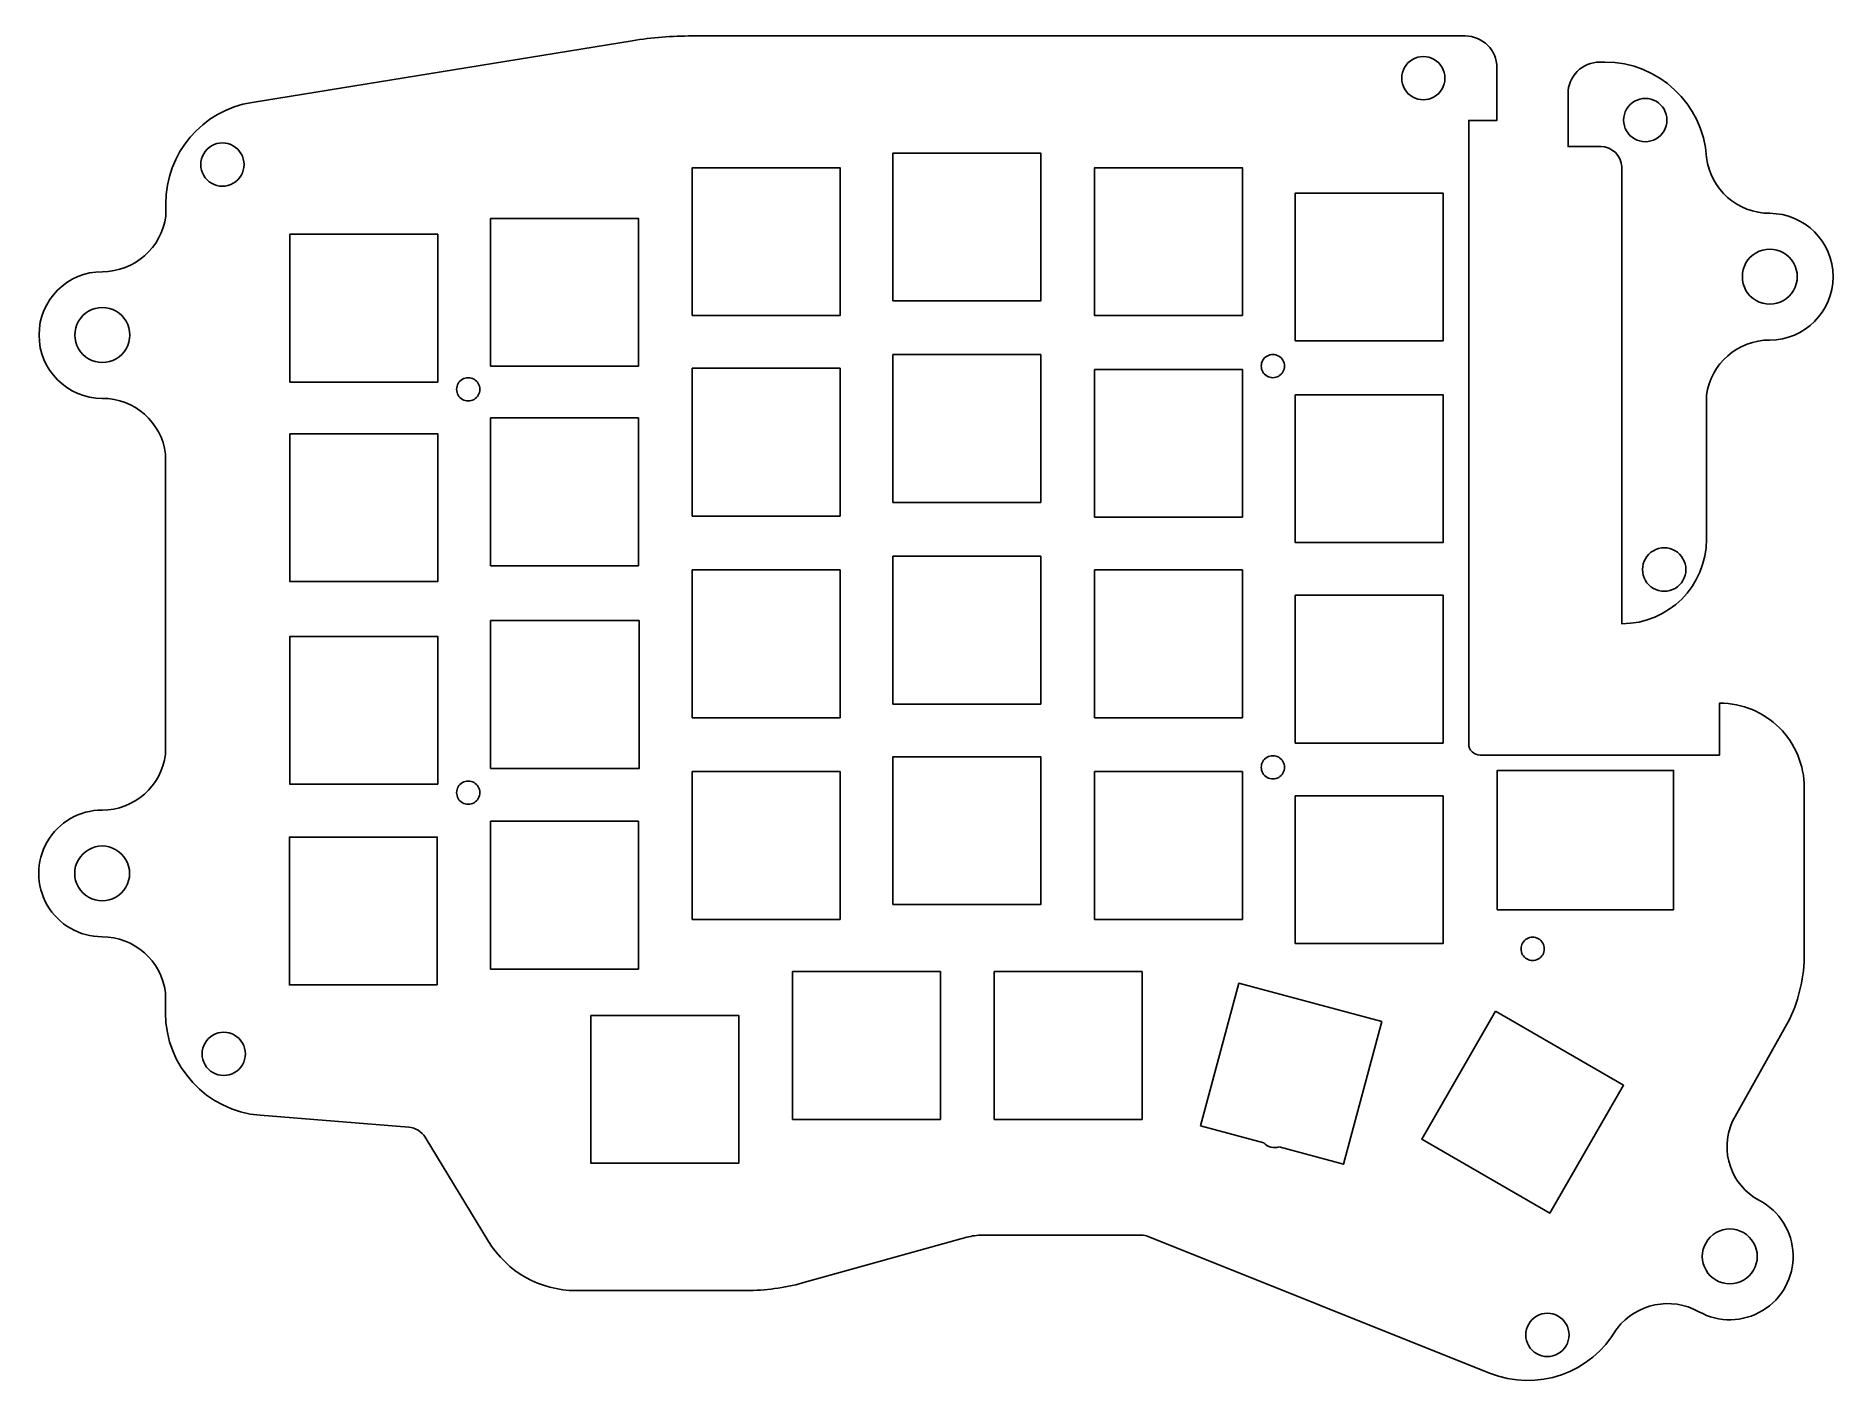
# Model space of a CAD drawing. Extents: x 5 to 175, y 4 to 132.
import ezdxf

# ---------------------------------------------------------------- set-up
doc = ezdxf.new("R2010")
doc.units = 0
doc.layers.add('Ebene_1', color=7, linetype='CONTINUOUS')

msp = doc.modelspace()

# ---------------------------------------------------------------- linework, layer by layer
at = {"layer": 'Ebene_1', "color": 5}
for points in [[(25.328604, 126.192222), (61.328168, 132.028025)], [(67.008212, 132.485434), (140.215306, 132.485434)], [(143.215293, 129.485437), (143.215293, 124.485523), (140.546516, 124.485523), (140.546516, 123.485524), (140.546506, 122.248626), (140.546506, 65.438593)], [(152.952183, 130.007253), (153.449983, 130.007253)], [(153.050033, 122.00732), (149.952226, 122.00732), (149.952196, 127.007234)], [(155.059731, 76.807255), (155.035031, 76.807255), (155.045231, 120.079215)], [(17.156133, 115.426073), (17.156663, 116.591831)], [(163.059693, 98.4559), (163.059693, 84.807259)], [(17.138293, 64.442734), (17.148393, 92.881135)], [(141.621815, 64.363285), (162.140334, 64.363285), (164.294452, 64.362765), (164.295452, 69.28545), (164.322352, 69.28545)], [(172.322344, 61.285458), (172.322344, 45.531294)], [(122.586324, 27.244622), (128.683808, 25.610314), (132.305844, 39.13325), (118.782898, 42.757827), (115.160862, 29.23489)], [(17.129733, 39.960039), (17.130523, 41.864597)], [(170.950145, 39.3912), (165.504391, 29.62404)], [(40.171969, 29.11544), (26.087563, 30.248539)], [(115.160862, 29.23489), (121.128296, 27.635412)], [(47.726721, 18.296261), (41.719858, 28.161981)], [(109.548368, 18.894691), (94.492134, 18.894691)], [(142.517764, 5.830344), (110.189347, 18.771151)], [(93.022035, 18.694321), (77.466201, 14.373125)], [(72.122537, 13.644606), (56.001563, 13.644606)], [(154.595002, 10.05765), (154.566202, 10.00605)]]:
    msp.add_lwpolyline(points, dxfattribs=at)
for points in [[(138.298358, 128.485438)], [(159.315547, 124.516307)], [(86.014382, 107.393141), (100.012307, 107.393141), (100.012307, 121.393607), (86.014382, 121.393607)], [(24.573465, 120.302078)], [(67.012662, 106.003762), (81.013128, 106.003762), (81.013128, 120.004228), (67.012662, 120.004228)], [(119.113088, 106.003722), (119.113088, 120.004188), (105.112622, 120.004188), (105.112622, 106.003722)], [(124.114343, 103.603425), (138.112268, 103.603425), (138.112268, 117.60389), (124.114343, 117.60389)], [(47.914421, 101.203167), (61.912347, 101.203167), (61.912347, 115.203633), (47.914421, 115.203633)], [(28.912701, 99.702029), (42.913166, 99.702029), (42.913166, 113.702494), (28.912701, 113.702494)], [(171.657534, 109.682264)], [(13.752576, 104.155734)], [(86.014382, 102.302986), (86.014382, 88.302519), (100.012307, 88.302519), (100.012307, 102.302986)], [(67.012662, 87.00204), (81.013128, 87.00204), (81.013128, 101.002507), (67.012662, 101.002507)], [(105.112632, 100.903447), (105.112632, 86.902981), (119.113098, 86.902981), (119.113098, 100.903447)], [(123.099944, 101.210997)], [(46.900012, 99.010999)], [(124.114353, 98.50315), (124.114353, 84.502683), (138.112268, 84.502683), (138.112268, 98.50315)], [(61.912347, 82.303045), (61.912347, 96.303511), (47.914421, 96.303511), (47.914421, 82.303045)], [(28.912701, 94.802373), (28.912701, 80.804447), (42.913166, 80.804447), (42.913166, 94.802373)], [(67.012662, 67.903801), (81.013128, 67.903801), (81.013128, 81.904266), (67.012662, 81.904266)], [(86.014382, 83.202204), (86.014382, 69.20428), (100.012307, 69.20428), (100.012307, 83.202204)], [(119.113098, 81.904266), (105.112632, 81.904266), (105.112632, 67.903801), (119.113098, 67.903801)], [(161.109415, 81.941613)], [(124.114353, 79.503968), (124.114353, 65.503503), (138.112268, 65.503503), (138.112268, 79.503968)], [(62.004087, 77.103672), (47.914421, 77.103672), (47.914421, 63.103206), (62.004087, 63.103206)], [(42.913166, 61.602067), (42.913166, 75.602533), (28.912701, 75.602533), (28.912701, 61.602067)], [(86.014382, 50.202559), (100.012307, 50.202559), (100.012307, 64.203025), (86.014382, 64.203025)], [(123.099944, 63.211036)], [(67.012662, 62.803486), (67.012662, 48.80302), (81.013128, 48.80302), (81.013128, 62.803486)], [(105.112632, 48.80302), (119.113098, 48.80302), (119.113098, 62.803486), (105.112632, 62.803486)], [(143.251893, 49.713012), (159.947936, 49.713012), (159.947936, 62.909074), (143.251893, 62.909074)], [(46.900012, 60.811038)], [(124.114353, 46.504323), (138.112268, 46.504323), (138.112268, 60.502248), (124.114353, 60.502248)], [(47.914421, 58.104491), (47.914421, 44.104025), (61.912347, 44.104025), (61.912347, 58.104491)], [(42.862366, 42.602887), (42.862366, 56.603352), (28.864441, 56.603352), (28.864441, 42.602887)], [(13.734426, 53.155796)], [(147.699909, 46.011053)], [(90.512718, 29.85211), (90.512718, 43.852565), (76.512252, 43.852565), (76.512252, 29.85211)], [(109.613507, 29.85211), (109.613507, 43.852565), (95.613033, 43.852565), (95.613033, 29.85211)], [(57.414012, 39.70221), (57.414012, 25.704294), (71.414477, 25.704294), (71.414477, 39.70221)], [(143.090673, 40.095909), (136.090441, 27.969972), (148.216388, 20.972279), (155.216621, 33.095696)], [(24.700605, 36.064953)], [(167.868858, 16.880453)], [(150.049896, 9.44543)]]:
    msp.add_lwpolyline(points, close=True, dxfattribs=at)
for points in [[(61.328168, 132.028025), (63.206198, 132.332468), (65.105665, 132.485431), (67.008212, 132.485434)], [(140.215306, 132.485434), (141.872155, 132.485429), (143.215293, 131.142286), (143.215293, 129.485437)], [(135.223361, 130.260789), (134.58909, 129.894592), (134.198362, 129.217832), (134.198362, 128.485438)], [(137.273359, 130.260789), (136.639088, 130.626985), (135.857633, 130.626985), (135.223361, 130.260789)], [(138.298358, 128.485438), (138.298358, 129.217832), (137.907631, 129.894592), (137.273359, 130.260789)], [(150.830864, 129.128563), (151.393471, 129.691176), (152.156533, 130.00725), (152.952183, 130.007253)], [(153.449983, 130.007253), (158.536593, 130.007236), (162.745586, 126.050388), (163.059433, 120.97347)], [(134.198362, 128.485438), (134.198362, 127.753045), (134.58909, 127.076285), (135.223361, 126.710088)], [(137.273359, 126.710088), (137.907631, 127.076285), (138.298358, 127.753045), (138.298358, 128.485438)], [(149.952196, 127.007234), (149.952191, 127.802885), (150.268257, 128.56595), (150.830864, 129.128563)], [(17.156663, 116.591831), (17.158217, 121.362788), (20.619142, 125.42868), (25.328604, 126.192222)], [(135.223361, 126.710088), (135.857633, 126.343891), (136.639088, 126.343891), (137.273359, 126.710088)], [(156.240535, 126.291666), (155.60626, 125.925468), (155.215531, 125.248705), (155.215531, 124.516307)], [(158.290543, 126.291666), (157.656268, 126.657865), (156.87481, 126.657865), (156.240535, 126.291666)], [(159.315547, 124.516307), (159.315547, 125.248705), (158.924818, 125.925468), (158.290543, 126.291666)], [(155.215531, 124.516307), (155.215531, 123.78391), (155.60626, 123.107147), (156.240535, 122.740948)], [(158.290543, 122.740948), (158.924818, 123.107147), (159.315547, 123.78391), (159.315547, 124.516307)], [(156.240535, 122.740948), (156.87481, 122.37475), (157.656268, 122.37475), (158.290543, 122.740948)], [(21.498468, 122.077428), (20.864197, 121.711231), (20.473469, 121.034471), (20.473469, 120.302078)], [(23.548466, 122.077428), (22.914194, 122.443625), (22.13274, 122.443625), (21.498468, 122.077428)], [(24.573465, 120.302078), (24.573465, 121.034471), (24.182738, 121.711231), (23.548466, 122.077428)], [(155.045231, 120.079215), (155.008423, 121.154571), (154.126019, 122.007302), (153.050033, 122.00732)], [(163.059433, 120.97347), (163.442703, 117.950923), (166.012928, 115.684403), (169.059677, 115.682232)], [(20.473469, 120.302078), (20.473469, 119.569684), (20.864197, 118.892924), (21.498468, 118.526727)], [(23.548466, 118.526727), (24.182738, 118.892924), (24.573465, 119.569684), (24.573465, 120.302078)], [(21.498468, 118.526727), (22.13274, 118.16053), (22.914194, 118.16053), (23.548466, 118.526727)], [(11.154268, 110.155728), (14.194637, 110.155731), (16.76317, 112.411205), (17.156133, 115.426073)], [(169.059677, 115.682232), (172.369303, 115.675375), (175.048344, 112.989883), (175.047241, 109.68025)], [(170.359648, 111.939996), (169.554138, 112.406061), (168.560956, 112.406061), (167.755446, 111.939996)], [(167.755446, 111.939996), (166.949937, 111.473932), (166.454953, 110.612885), (166.45756, 109.682264)], [(171.657534, 109.682264), (171.660141, 110.612885), (171.165157, 111.473932), (170.359648, 111.939996)], [(5.154881, 104.157733), (5.155985, 107.47042), (7.84158, 110.155392), (11.154268, 110.155728)], [(166.45756, 109.682264), (166.454953, 108.751644), (166.949937, 107.890597), (167.755446, 107.424532)], [(175.047241, 109.68025), (175.046138, 106.370618), (172.365307, 103.686912), (169.055677, 103.682262)], [(170.359648, 107.424532), (171.165157, 107.890597), (171.660141, 108.751644), (171.657534, 109.682264)], [(167.755446, 107.424532), (168.560956, 106.958468), (169.554138, 106.958468), (170.359648, 107.424532)], [(9.852579, 106.407398), (9.048137, 105.942954), (8.55258, 105.084624), (8.55258, 104.155734)], [(12.452577, 106.407398), (11.648135, 106.871843), (10.657021, 106.871843), (9.852579, 106.407398)], [(13.752576, 104.155734), (13.752576, 105.084624), (13.257019, 105.942954), (12.452577, 106.407398)], [(11.150268, 98.15574), (7.837581, 98.158284), (5.153777, 100.845046), (5.154881, 104.157733)], [(8.55258, 104.155734), (8.55258, 103.226844), (9.048137, 102.368515), (9.852579, 101.90407)], [(12.452577, 101.90407), (13.257019, 102.368515), (13.752576, 103.226844), (13.752576, 104.155734)], [(121.449945, 102.163624), (121.109605, 101.967128), (120.899946, 101.603989), (120.899946, 101.210997)], [(122.549944, 102.163624), (122.209603, 102.36012), (121.790286, 102.36012), (121.449945, 102.163624)], [(123.099944, 101.210997), (123.099944, 101.603989), (122.890285, 101.967128), (122.549944, 102.163624)], [(169.055677, 103.682262), (166.032182, 103.682267), (163.472446, 101.451089), (163.059693, 98.4559)], [(9.852579, 101.90407), (10.657021, 101.439625), (11.648135, 101.439625), (12.452577, 101.90407)], [(120.899946, 101.210997), (120.899946, 100.818005), (121.109605, 100.454866), (121.449945, 100.25837)], [(122.549944, 100.25837), (122.890285, 100.454866), (123.099944, 100.818005), (123.099944, 101.210997)], [(45.250014, 99.963626), (44.909673, 99.76713), (44.700015, 99.403991), (44.700015, 99.010999)], [(44.700015, 99.010999), (44.700015, 98.618008), (44.909673, 98.254868), (45.250014, 98.058372)], [(46.350013, 99.963626), (46.009672, 100.160122), (45.590355, 100.160122), (45.250014, 99.963626)], [(46.900012, 99.010999), (46.900012, 99.403991), (46.690354, 99.76713), (46.350013, 99.963626)], [(46.350013, 98.058372), (46.690354, 98.254868), (46.900012, 98.618008), (46.900012, 99.010999)], [(121.449945, 100.25837), (121.790286, 100.061874), (122.209603, 100.061874), (122.549944, 100.25837)], [(17.148393, 92.881135), (16.757571, 95.896282), (14.190638, 98.153581), (11.150268, 98.15574)], [(45.250014, 98.058372), (45.590355, 97.861876), (46.009672, 97.861876), (46.350013, 98.058372)], [(163.059693, 84.807259), (163.0597, 80.388992), (159.477998, 76.807271), (155.059731, 76.807255)], [(158.03214, 83.723566), (157.396706, 83.355606), (157.006602, 82.67589), (157.009439, 81.941613)], [(160.086714, 83.723566), (159.45128, 84.091526), (158.667574, 84.091526), (158.03214, 83.723566)], [(161.109415, 81.941613), (161.112252, 82.67589), (160.722148, 83.355606), (160.086714, 83.723566)], [(157.009439, 81.941613), (157.006602, 81.207336), (157.396706, 80.527619), (158.03214, 80.159659)], [(160.086714, 80.159659), (160.722148, 80.527619), (161.112252, 81.207336), (161.109415, 81.941613)], [(158.03214, 80.159659), (158.667574, 79.791699), (159.45128, 79.791699), (160.086714, 80.159659)], [(164.322352, 69.28545), (166.444082, 69.28545), (168.478911, 68.442596), (169.9792, 66.942306)], [(169.9792, 66.942306), (171.47949, 65.442017), (172.322344, 63.407188), (172.322344, 61.285458)], [(140.546506, 65.438593), (140.546505, 65.153403), (140.659795, 64.879894), (140.861455, 64.678234)], [(140.861455, 64.678234), (141.063115, 64.476574), (141.336625, 64.363283), (141.621815, 64.363285)], [(11.134278, 59.15579), (14.181023, 59.155788), (16.752862, 61.420467), (17.138293, 64.442734)], [(121.449945, 64.163663), (121.109605, 63.967167), (120.899946, 63.604027), (120.899946, 63.211036)], [(120.899946, 63.211036), (120.899946, 62.818044), (121.109605, 62.454905), (121.449945, 62.258409)], [(122.549944, 64.163663), (122.209603, 64.360159), (121.790286, 64.360159), (121.449945, 64.163663)], [(123.099944, 63.211036), (123.099944, 63.604027), (122.890285, 63.967167), (122.549944, 64.163663)], [(122.549944, 62.258409), (122.890285, 62.454905), (123.099944, 62.818044), (123.099944, 63.211036)], [(45.250014, 61.763665), (44.909673, 61.567169), (44.700015, 61.20403), (44.700015, 60.811038)], [(46.350013, 61.763665), (46.009672, 61.960161), (45.590355, 61.960161), (45.250014, 61.763665)], [(46.900012, 60.811038), (46.900012, 61.20403), (46.690354, 61.567169), (46.350013, 61.763665)], [(121.449945, 62.258409), (121.790286, 62.061913), (122.209603, 62.061913), (122.549944, 62.258409)], [(44.700015, 60.811038), (44.700015, 60.418046), (44.909673, 60.054907), (45.250014, 59.858411)], [(45.250014, 59.858411), (45.590355, 59.661915), (46.009672, 59.661915), (46.350013, 59.858411)], [(46.350013, 59.858411), (46.690354, 60.054907), (46.900012, 60.418046), (46.900012, 60.811038)], [(5.937131, 56.157525), (7.009545, 58.013572), (8.990686, 59.156504), (11.134278, 59.15579)], [(5.935131, 50.157531), (4.863954, 52.014293), (4.864716, 54.301478), (5.937131, 56.157525)], [(9.834429, 55.40746), (9.029987, 54.943015), (8.53443, 54.084686), (8.53443, 53.155796)], [(12.434427, 55.40746), (11.629985, 55.871905), (10.638871, 55.871905), (9.834429, 55.40746)], [(13.734426, 53.155796), (13.734426, 54.084686), (13.238869, 54.943015), (12.434427, 55.40746)], [(8.53443, 53.155796), (8.53443, 52.226906), (9.029987, 51.368576), (9.834429, 50.904132)], [(12.434427, 50.904132), (13.238869, 51.368576), (13.734426, 52.226906), (13.734426, 53.155796)], [(11.130278, 47.155802), (8.986686, 47.156517), (7.006307, 48.300769), (5.935131, 50.157531)], [(9.834429, 50.904132), (10.638871, 50.439687), (11.629985, 50.439687), (12.434427, 50.904132)], [(17.130523, 41.864597), (16.747238, 44.887132), (14.177016, 47.153634), (11.130278, 47.155802)], [(146.048958, 46.966444), (145.708131, 46.76921), (145.498734, 46.404833), (145.499921, 46.011053)], [(145.499921, 46.011053), (145.498734, 45.617273), (145.708131, 45.252896), (146.048958, 45.055663)], [(147.150871, 46.966444), (146.810044, 47.163677), (146.389785, 47.163677), (146.048958, 46.966444)], [(147.699909, 46.011053), (147.701096, 46.404833), (147.491698, 46.76921), (147.150871, 46.966444)], [(147.150871, 45.055663), (147.491698, 45.252896), (147.701096, 45.617273), (147.699909, 46.011053)], [(146.048958, 45.055663), (146.389785, 44.858429), (146.810044, 44.858429), (147.150871, 45.055663)], [(172.322344, 45.531294), (172.325629, 43.408196), (171.856926, 41.310915), (170.950145, 39.3912)], [(26.087563, 30.248539), (21.026742, 30.655986), (17.127914, 34.882843), (17.129733, 39.960039)], [(21.625608, 37.840304), (20.991336, 37.474107), (20.600609, 36.797347), (20.600609, 36.064953)], [(23.675606, 37.840304), (23.041334, 38.2065), (22.25988, 38.2065), (21.625608, 37.840304)], [(24.700605, 36.064953), (24.700605, 36.797347), (24.309877, 37.474107), (23.675606, 37.840304)], [(20.600609, 36.064953), (20.600609, 35.33256), (20.991336, 34.6558), (21.625608, 34.289603)], [(23.675606, 34.289603), (24.309877, 34.6558), (24.700605, 35.33256), (24.700605, 36.064953)], [(21.625608, 34.289603), (22.25988, 33.923406), (23.041334, 33.923406), (23.675606, 34.289603)], [(41.719858, 28.161981), (41.386502, 28.709489), (40.810913, 29.064037), (40.171969, 29.11544)], [(165.504391, 29.62404), (164.269766, 26.854483), (165.392969, 23.601962), (168.073528, 22.184447)], [(121.128296, 27.635412), (121.50858, 27.252281), (122.065403, 27.103038), (122.586324, 27.244622)], [(168.073528, 22.184447), (169.983103, 21.174824), (171.202597, 19.216694), (171.266459, 17.057588)], [(94.492134, 18.894691), (93.995294, 18.894705), (93.500749, 18.8273), (93.022035, 18.694321)], [(110.189347, 18.771151), (109.985499, 18.852756), (109.767943, 18.894687), (109.548368, 18.894691)], [(163.968237, 19.13392), (163.163478, 18.668994), (162.66809, 17.809858), (162.668864, 16.880453)], [(166.569484, 19.13392), (165.764725, 19.598846), (164.772997, 19.598846), (163.968237, 19.13392)], [(167.868858, 16.880453), (167.869632, 17.809858), (167.374244, 18.668994), (166.569484, 19.13392)], [(56.001563, 13.644606), (52.620764, 13.645792), (49.484904, 15.408598), (47.726721, 18.296261)], [(171.266459, 17.057588), (171.33032, 14.898482), (170.22869, 12.871698), (168.382125, 11.750978)], [(162.668864, 16.880453), (162.66809, 15.951048), (163.163478, 15.091911), (163.968237, 14.626986)], [(166.569484, 14.626986), (167.374244, 15.091911), (167.869632, 15.951048), (167.868858, 16.880453)], [(77.466201, 14.373125), (75.726138, 13.889666), (73.928513, 13.64459), (72.122537, 13.644606)], [(163.968237, 14.626986), (164.772997, 14.16206), (165.764725, 14.16206), (166.569484, 14.626986)], [(162.343284, 11.641918), (159.724404, 13.104404), (156.429635, 12.430732), (154.595002, 10.05765)], [(146.974899, 11.220781), (146.340628, 10.854584), (145.949901, 10.177824), (145.949901, 9.44543)], [(149.024897, 11.220781), (148.390626, 11.586978), (147.609171, 11.586978), (146.974899, 11.220781)], [(150.049896, 9.44543), (150.049896, 10.177824), (149.659169, 10.854584), (149.024897, 11.220781)], [(168.382125, 11.750978), (166.53556, 10.630257), (164.229111, 10.588603), (162.343284, 11.641918)], [(154.566202, 10.00605), (152.14832, 5.810374), (147.013464, 4.030753), (142.517764, 5.830344)], [(145.949901, 9.44543), (145.949901, 8.713037), (146.340628, 8.036277), (146.974899, 7.67008)], [(149.024897, 7.67008), (149.659169, 8.036277), (150.049896, 8.713037), (150.049896, 9.44543)], [(146.974899, 7.67008), (147.609171, 7.303883), (148.390626, 7.303883), (149.024897, 7.67008)]]:
    msp.add_open_spline(points, degree=3, dxfattribs=at)

doc.saveas('drawing.dxf')
